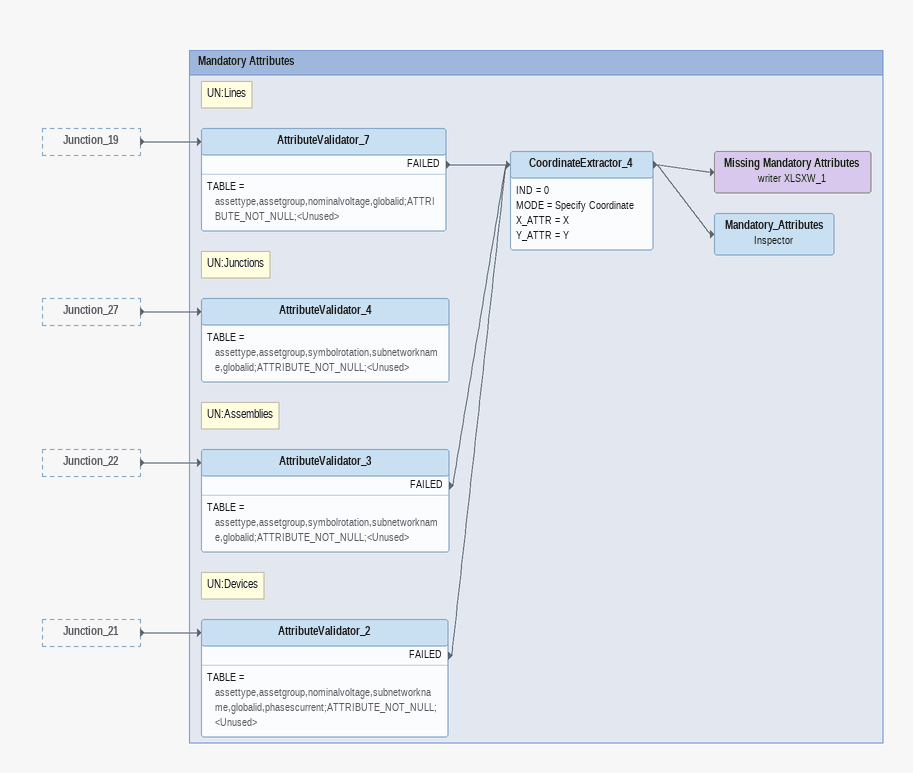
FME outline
Junction_19 [outside]
    -> AttributeValidator_7
Junction_27 [outside]
    -> AttributeValidator_4
Junction_22 [outside]
    -> AttributeValidator_3
Junction_21 [outside]
    -> AttributeValidator_2

Bookmark: Mandatory Attributes
Note: UN:Assemblies
AttributeValidator_3
    TABLE = assettype,assetgroup,symbolrotation,subnetworkname,globalid;ATTRIBUTE_NOT_NULL;<Unused>
    FAILED -> CoordinateExtractor_4
Note: UN:Devices
AttributeValidator_2
    TABLE = assettype,assetgroup,nominalvoltage,subnetworkname,globalid,phasescurrent;ATTRIBUTE_NOT_NULL;<Unused>
    FAILED -> CoordinateExtractor_4
Note: UN:Junctions
AttributeValidator_4
    TABLE = assettype,assetgroup,symbolrotation,subnetworkname,globalid;ATTRIBUTE_NOT_NULL;<Unused>
Note: UN:Lines
AttributeValidator_7
    TABLE = assettype,assetgroup,nominalvoltage,globalid;ATTRIBUTE_NOT_NULL;<Unused>
    FAILED -> CoordinateExtractor_4
CoordinateExtractor_4
    IND = 0
    MODE = Specify Coordinate
    X_ATTR = X
    Y_ATTR = Y
    -> Missing Mandatory Attributes (writer XLSXW_1)
    -> Mandatory_Attributes
Missing Mandatory Attributes (writer XLSXW_1)
Mandatory_Attributes: Inspector
